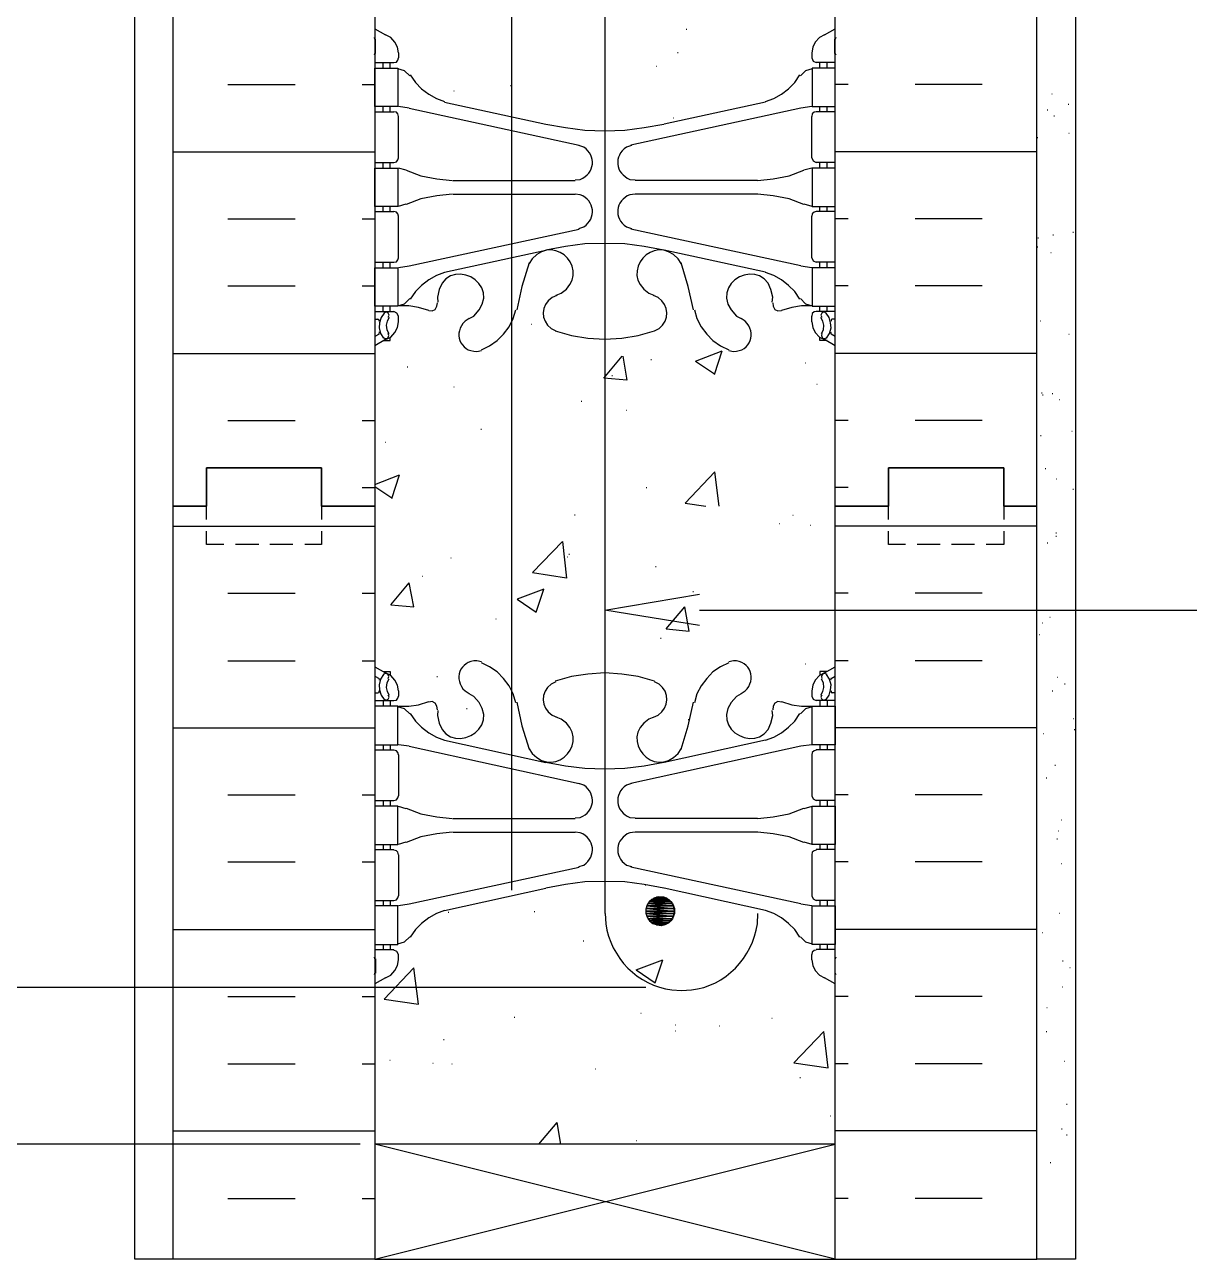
# Model space of a CAD drawing. Header units: millimetres. Extents: x 14 to 201, y 16 to 268.
# Drawn here: x 79 to 127.1, y 99.8 to 150.9 of the extents above; entities that cross this region are included whole.
import ezdxf

# ---------------------------------------------------------------- set-up
doc = ezdxf.new("R2010")
doc.units = ezdxf.units.MM
doc.layers.get('0').update_dxf_attribs({"linetype": 'CONTINUOUS'})

msp = doc.modelspace()

# ---------------------------------------------------------------- linework, layer by layer
at = {"color": 0}
for p, q in [((83.5448, 99.8224), (83.5448, 241.151)), ((99.1235, 240.602), (99.1235, 115.083)), ((85.1323, 130.958), (85.1323, 188.108)), ((93.4724, 188.108), (93.4724, 130.958)), ((112.5, 130.958), (112.5, 186.627)), ((120.84, 130.958), (120.84, 186.627)), ((122.428, 181.758), (122.428, 99.8224)), ((102.975, 177.906), (102.975, 114.11)), ((93.4724, 150.686), (93.9161, 150.432)), ((112.057, 150.432), (112.5, 150.686)), ((93.4724, 150.263), (93.4501, 150.326)), ((93.4724, 150.304), (93.4724, 150.304)), ((93.4932, 149.67), (93.4932, 150.263)), ((94.1282, 150.326), (93.9161, 150.432)), ((94.2979, 150.134), (94.1282, 150.326)), ((94.404, 149.924), (94.2979, 150.134)), ((111.675, 150.134), (111.57, 149.924)), ((111.844, 150.326), (111.675, 150.134)), ((112.057, 150.432), (111.844, 150.326)), ((112.48, 149.67), (112.48, 150.263)), ((112.522, 150.326), (112.5, 150.263)), ((112.5, 150.304), (112.5, 150.304)), ((93.4501, 149.605), (93.4724, 149.67)), ((94.4453, 149.691), (94.404, 149.924)), ((94.4453, 149.691), (94.4453, 149.479)), ((111.57, 149.924), (111.528, 149.691)), ((111.528, 149.691), (111.528, 149.479)), ((112.5, 149.67), (112.522, 149.605)), ((93.4724, 149.288), (94.2552, 149.288)), ((93.4724, 149.056), (94.4245, 149.056)), ((93.4724, 147.468), (93.4724, 149.056)), ((93.8114, 149.056), (93.8114, 149.288)), ((94.1077, 149.056), (94.1077, 149.288)), ((94.2552, 149.288), (94.361, 149.309)), ((94.361, 149.309), (94.4245, 149.394)), ((94.4245, 149.394), (94.4453, 149.479)), ((94.4245, 149.056), (94.4245, 147.468)), ((94.7, 148.949), (94.4245, 149.035)), ((111.548, 149.035), (111.274, 148.949)), ((111.528, 149.479), (111.591, 149.352)), ((112.5, 149.056), (111.548, 149.056)), ((111.548, 149.056), (111.548, 147.468)), ((111.591, 149.352), (111.718, 149.288)), ((112.5, 149.288), (111.718, 149.288)), ((111.867, 149.056), (111.867, 149.288)), ((112.163, 149.056), (112.163, 149.288)), ((112.5, 147.468), (112.5, 149.056)), ((94.911, 148.739), (94.7, 148.949)), ((94.9332, 148.78), (95.1438, 148.463)), ((110.829, 148.463), (111.041, 148.78)), ((111.274, 148.949), (111.062, 148.739)), ((95.1438, 148.463), (95.3989, 148.209)), ((95.3989, 148.209), (95.6952, 147.977)), ((110.279, 147.977), (110.575, 148.209)), ((110.575, 148.209), (110.829, 148.463)), ((95.6952, 147.977), (96.012, 147.807)), ((96.012, 147.807), (96.351, 147.68)), ((96.351, 147.658), (100.542, 146.749)), ((109.621, 147.658), (105.431, 146.749)), ((109.621, 147.68), (109.96, 147.807)), ((109.96, 147.807), (110.279, 147.977)), ((94.4245, 147.468), (93.4724, 147.468)), ((93.4724, 147.257), (94.2552, 147.257)), ((93.8114, 147.257), (93.8114, 147.468)), ((94.1077, 147.257), (94.1077, 147.468)), ((94.361, 147.235), (94.2552, 147.257)), ((94.4245, 147.172), (94.361, 147.235)), ((94.4453, 147.066), (94.4245, 147.172)), ((94.8902, 147.405), (94.4453, 147.468)), ((94.4453, 145.351), (94.4453, 147.066)), ((94.8902, 147.405), (101.917, 145.881)), ((111.082, 147.405), (104.056, 145.881)), ((111.528, 147.468), (111.082, 147.405)), ((111.548, 147.172), (111.528, 147.066)), ((111.528, 145.351), (111.528, 147.066)), ((111.548, 147.468), (112.5, 147.468)), ((111.633, 147.235), (111.548, 147.172)), ((111.718, 147.257), (111.633, 147.235)), ((112.5, 147.257), (111.718, 147.257)), ((111.867, 147.257), (111.867, 147.468)), ((112.163, 147.257), (112.163, 147.468)), ((100.542, 146.749), (101.346, 146.6)), ((101.346, 146.6), (102.15, 146.495)), ((102.15, 146.495), (102.975, 146.473)), ((102.975, 146.473), (103.801, 146.495)), ((103.801, 146.495), (104.606, 146.6)), ((104.606, 146.6), (105.41, 146.749)), ((102.108, 145.796), (101.896, 145.86)), ((104.076, 145.86), (103.866, 145.796)), ((93.4724, 145.161), (94.2552, 145.161)), ((93.8114, 144.928), (93.8114, 145.161)), ((94.1077, 144.928), (94.1077, 145.161)), ((94.2552, 145.161), (94.361, 145.182)), ((94.361, 145.182), (94.4245, 145.267)), ((94.4245, 145.267), (94.4453, 145.351)), ((111.528, 145.351), (111.591, 145.225)), ((111.591, 145.225), (111.718, 145.161)), ((112.5, 145.161), (111.718, 145.161)), ((111.867, 144.928), (111.867, 145.161)), ((112.163, 144.928), (112.163, 145.161)), ((93.4724, 144.928), (94.4245, 144.928)), ((93.4724, 143.341), (93.4724, 144.928)), ((94.4245, 144.928), (94.4245, 143.341)), ((94.7635, 144.843), (94.4453, 144.928)), ((94.7635, 144.843), (94.4453, 144.928)), ((94.7635, 144.843), (95.3767, 144.611)), ((94.7635, 144.843), (95.3767, 144.611)), ((95.3767, 144.611), (96.0328, 144.483)), ((95.3767, 144.611), (96.0328, 144.483)), ((96.0328, 144.483), (96.6682, 144.42)), ((96.0328, 144.483), (96.6682, 144.42)), ((101.749, 144.442), (101.96, 144.463)), ((104.013, 144.463), (104.225, 144.442)), ((109.305, 144.42), (109.94, 144.483)), ((109.305, 144.42), (109.94, 144.483)), ((109.94, 144.483), (110.596, 144.611)), ((109.94, 144.483), (110.596, 144.611)), ((110.596, 144.611), (111.209, 144.843)), ((110.596, 144.611), (111.209, 144.843)), ((111.528, 144.928), (111.209, 144.843)), ((111.528, 144.928), (111.209, 144.843)), ((112.5, 144.928), (111.548, 144.928)), ((111.548, 144.928), (111.548, 143.341)), ((112.5, 143.341), (112.5, 144.928)), ((96.6886, 144.42), (101.749, 144.42)), ((109.284, 144.42), (104.225, 144.42)), ((94.4453, 143.361), (94.7635, 143.447)), ((95.3767, 143.658), (94.7635, 143.425)), ((96.0328, 143.784), (95.3767, 143.658)), ((96.6682, 143.849), (96.0328, 143.784)), ((96.6886, 143.849), (101.749, 143.849)), ((101.96, 143.827), (101.749, 143.849)), ((104.225, 143.849), (104.013, 143.827)), ((109.284, 143.849), (104.225, 143.849)), ((109.94, 143.784), (109.305, 143.849)), ((110.596, 143.658), (109.94, 143.784)), ((111.209, 143.425), (110.596, 143.658)), ((111.209, 143.447), (111.528, 143.361)), ((94.4245, 143.341), (93.4724, 143.341)), ((93.4724, 143.129), (94.2552, 143.129)), ((93.8114, 143.129), (93.8114, 143.341)), ((94.1077, 143.129), (94.1077, 143.341)), ((94.361, 143.108), (94.2552, 143.129)), ((94.4245, 143.044), (94.361, 143.108)), ((94.4453, 142.938), (94.4245, 143.044)), ((94.4453, 141.224), (94.4453, 142.938)), ((111.548, 143.044), (111.528, 142.938)), ((111.528, 141.224), (111.528, 142.938)), ((111.548, 143.341), (112.5, 143.341)), ((111.633, 143.108), (111.548, 143.044)), ((111.718, 143.129), (111.633, 143.108)), ((112.5, 143.129), (111.718, 143.129)), ((111.867, 143.129), (111.867, 143.341)), ((112.163, 143.129), (112.163, 143.341)), ((94.8902, 140.885), (101.917, 142.409)), ((101.896, 142.43), (102.108, 142.495)), ((103.866, 142.495), (104.076, 142.43)), ((111.082, 140.885), (104.056, 142.409)), ((96.351, 140.632), (100.542, 141.541)), ((101.346, 141.69), (100.542, 141.541)), ((102.15, 141.796), (101.346, 141.69)), ((102.975, 141.817), (102.15, 141.796)), ((103.801, 141.796), (102.975, 141.817)), ((104.606, 141.69), (103.801, 141.796)), ((105.41, 141.541), (104.606, 141.69)), ((109.621, 140.632), (105.431, 141.541)), ((93.4724, 141.034), (94.2552, 141.034)), ((93.8114, 140.801), (93.8114, 141.034)), ((94.1077, 140.801), (94.1077, 141.034)), ((94.2552, 141.034), (94.361, 141.055)), ((94.361, 141.055), (94.4245, 141.139)), ((94.4245, 141.139), (94.4453, 141.224)), ((94.4453, 140.822), (94.8902, 140.885)), ((99.8432, 141.012), (99.5468, 140.039)), ((99.9698, 141.181), (99.8432, 140.991)), ((106.13, 140.991), (106.003, 141.181)), ((106.426, 140.039), (106.13, 141.012)), ((111.082, 140.885), (111.528, 140.822)), ((111.528, 141.224), (111.591, 141.097)), ((111.591, 141.097), (111.718, 141.034)), ((112.5, 141.034), (111.718, 141.034)), ((111.867, 140.801), (111.867, 141.034)), ((112.163, 140.801), (112.163, 141.034)), ((93.4724, 140.801), (94.4245, 140.801)), ((93.4724, 139.214), (93.4724, 140.801)), ((94.4245, 140.801), (94.4245, 139.214)), ((96.012, 140.483), (95.6952, 140.313)), ((96.351, 140.609), (96.012, 140.483)), ((109.96, 140.483), (109.621, 140.609)), ((110.279, 140.313), (109.96, 140.483)), ((112.5, 140.801), (111.548, 140.801)), ((111.548, 140.801), (111.548, 139.214)), ((112.5, 139.214), (112.5, 140.801)), ((95.3989, 140.08), (95.1438, 139.827)), ((95.6952, 140.313), (95.3989, 140.08)), ((99.5468, 140.039), (99.3345, 139.065)), ((106.638, 139.065), (106.426, 140.039)), ((110.575, 140.08), (110.279, 140.313)), ((110.829, 139.827), (110.575, 140.08)), ((94.7, 139.32), (94.911, 139.531)), ((95.1438, 139.827), (94.9332, 139.51)), ((96.0328, 139.214), (96.0547, 139.361)), ((96.0547, 139.594), (96.0755, 139.383)), ((100.987, 139.657), (100.795, 139.573)), ((100.965, 139.679), (101.177, 139.763)), ((104.796, 139.763), (105.008, 139.679)), ((105.178, 139.573), (104.987, 139.657)), ((109.897, 139.383), (109.918, 139.594)), ((109.918, 139.361), (109.94, 139.214)), ((111.041, 139.51), (110.829, 139.827)), ((111.062, 139.531), (111.274, 139.32)), ((94.4245, 139.214), (93.4724, 139.214)), ((93.4724, 139.001), (94.2552, 139.001)), ((93.8526, 138.938), (93.726, 138.748)), ((93.8114, 139.001), (93.8114, 139.214)), ((93.938, 138.981), (93.8526, 138.938)), ((94.0223, 138.938), (93.938, 138.981)), ((94.065, 138.854), (94.0223, 138.938)), ((94.0223, 138.768), (94.065, 138.854)), ((94.1077, 139.001), (94.1077, 139.214)), ((94.3818, 138.938), (94.2552, 139.001)), ((94.4453, 138.811), (94.3818, 138.938)), ((94.4245, 139.234), (94.7, 139.32)), ((94.8697, 139.234), (94.4453, 139.234)), ((94.4453, 138.578), (94.4453, 138.811)), ((95.2708, 139.171), (94.8697, 139.234)), ((95.6952, 139.044), (95.2708, 139.171)), ((95.6952, 139.044), (95.8427, 139.022)), ((95.8427, 139.022), (95.9693, 139.087)), ((95.9693, 139.087), (96.0328, 139.214)), ((97.3667, 138.705), (97.5568, 138.811)), ((99.187, 138.705), (99.2932, 139.065)), ((106.679, 139.065), (106.785, 138.705)), ((108.416, 138.811), (108.606, 138.705)), ((109.94, 139.214), (110.003, 139.087)), ((110.003, 139.087), (110.13, 139.022)), ((110.13, 139.022), (110.279, 139.044)), ((110.702, 139.171), (110.279, 139.044)), ((111.104, 139.234), (110.702, 139.171)), ((111.528, 139.234), (111.104, 139.234)), ((111.274, 139.32), (111.548, 139.234)), ((111.548, 138.917), (111.528, 138.811)), ((111.528, 138.578), (111.528, 138.811)), ((111.548, 139.214), (112.5, 139.214)), ((111.633, 138.981), (111.548, 138.917)), ((111.718, 139.001), (111.633, 138.981)), ((112.5, 139.001), (111.718, 139.001)), ((111.867, 139.001), (111.867, 139.214)), ((111.95, 138.938), (111.908, 138.854)), ((111.908, 138.854), (111.95, 138.768)), ((112.034, 138.981), (111.95, 138.938)), ((112.12, 138.938), (112.034, 138.981)), ((112.247, 138.748), (112.12, 138.938)), ((112.163, 139.001), (112.163, 139.214)), ((93.4724, 138.684), (93.599, 138.684)), ((93.6417, 138.662), (93.599, 138.684)), ((93.6417, 138.599), (93.6417, 138.662)), ((93.6625, 138.535), (93.6417, 138.325)), ((93.6417, 138.325), (93.7052, 138.092)), ((93.726, 138.748), (93.6625, 138.535)), ((93.9793, 138.599), (93.938, 138.429)), ((93.938, 138.429), (93.9588, 138.239)), ((94.065, 138.748), (93.9793, 138.599)), ((94.2979, 138.133), (94.404, 138.345)), ((94.404, 138.345), (94.4453, 138.578)), ((97.3667, 138.705), (97.1973, 138.599)), ((98.7848, 138.07), (99.0177, 138.366)), ((99.0177, 138.366), (99.187, 138.705)), ((100.754, 138.303), (100.944, 138.196)), ((105.029, 138.196), (105.22, 138.303)), ((106.785, 138.705), (106.955, 138.366)), ((106.955, 138.366), (107.188, 138.07)), ((108.775, 138.599), (108.606, 138.705)), ((111.528, 138.578), (111.57, 138.345)), ((111.57, 138.345), (111.675, 138.133)), ((111.993, 138.599), (111.908, 138.748)), ((112.034, 138.429), (111.993, 138.599)), ((112.014, 138.239), (112.034, 138.429)), ((112.31, 138.535), (112.247, 138.748)), ((112.267, 138.092), (112.332, 138.325)), ((112.332, 138.325), (112.31, 138.535)), ((112.373, 138.684), (112.332, 138.662)), ((112.332, 138.662), (112.332, 138.599)), ((112.5, 138.684), (112.373, 138.684)), ((93.6417, 138.07), (93.4724, 137.964)), ((93.9161, 137.837), (93.4724, 137.583)), ((93.6417, 138.07), (93.6625, 138.155)), ((93.7052, 138.092), (93.8318, 137.9)), ((93.8114, 137.922), (93.8953, 137.88)), ((93.8114, 137.796), (94.1077, 137.796)), ((93.8953, 137.88), (94.0015, 137.9)), ((93.9161, 137.837), (94.1282, 137.943)), ((93.9588, 138.239), (94.0428, 138.092)), ((94.0015, 137.9), (94.0428, 138.006)), ((94.0428, 138.006), (94.0223, 138.092)), ((94.1077, 137.796), (94.1077, 137.922)), ((94.1282, 137.943), (94.2979, 138.133)), ((98.2126, 137.583), (98.5312, 137.796)), ((98.5312, 137.796), (98.7848, 138.07)), ((100.922, 138.196), (101.6, 138.006)), ((101.6, 138.006), (102.278, 137.9)), ((102.278, 137.9), (102.975, 137.859)), ((102.975, 137.859), (103.674, 137.9)), ((103.674, 137.9), (104.352, 138.006)), ((104.352, 138.006), (105.029, 138.196)), ((107.188, 138.07), (107.442, 137.796)), ((107.442, 137.796), (107.76, 137.583)), ((111.675, 138.133), (111.844, 137.943)), ((111.844, 137.943), (112.057, 137.837)), ((111.867, 137.796), (111.867, 137.922)), ((112.163, 137.796), (111.867, 137.796)), ((111.93, 138.092), (112.014, 138.239)), ((111.95, 138.092), (111.93, 138.006)), ((111.93, 138.006), (111.971, 137.9)), ((111.971, 137.9), (112.077, 137.88)), ((112.5, 137.583), (112.057, 137.837)), ((112.077, 137.88), (112.163, 137.922)), ((112.141, 137.9), (112.267, 138.092)), ((112.31, 138.155), (112.332, 138.07)), ((112.5, 137.964), (112.332, 138.07)), ((97.6835, 137.35), (97.875, 137.393)), ((97.875, 137.414), (98.2126, 137.583)), ((107.76, 137.583), (108.099, 137.414)), ((108.099, 137.393), (108.289, 137.35)), ((91.2703, 132.545), (86.5078, 132.545)), ((86.5078, 132.545), (86.5078, 130.958)), ((86.5078, 130.958), (86.5078, 132.545)), ((86.5078, 132.545), (91.2703, 132.545)), ((91.2703, 130.958), (91.2703, 132.545)), ((91.2703, 132.545), (91.2703, 130.958)), ((114.703, 130.958), (114.703, 132.545)), ((114.703, 132.545), (119.465, 132.545)), ((119.465, 132.545), (114.703, 132.545)), ((114.703, 132.545), (114.703, 130.958)), ((119.465, 132.545), (119.465, 130.958)), ((119.465, 130.958), (119.465, 132.545)), ((86.5078, 130.958), (85.1323, 130.958)), ((85.1323, 130.958), (86.5078, 130.958)), ((85.1323, 99.8224), (85.1323, 130.958)), ((86.5078, 130.408), (86.5078, 130.958)), ((91.2703, 130.958), (91.2703, 130.408)), ((93.4724, 130.958), (91.2703, 130.958)), ((91.2703, 130.958), (93.4724, 130.958)), ((93.4724, 130.958), (93.4724, 104.585)), ((112.5, 130.958), (114.703, 130.958)), ((114.703, 130.958), (112.5, 130.958)), ((112.5, 104.585), (112.5, 130.958)), ((114.703, 130.408), (114.703, 130.958)), ((119.465, 130.958), (119.465, 130.408)), ((119.465, 130.958), (120.84, 130.958)), ((120.84, 130.958), (119.465, 130.958)), ((120.84, 99.8224), (120.84, 130.958)), ((86.5078, 129.37), (86.5078, 129.921)), ((91.2703, 129.921), (91.2703, 129.37)), ((114.703, 129.37), (114.703, 129.921)), ((119.465, 129.921), (119.465, 129.37)), ((87.2285, 129.37), (86.5078, 129.37)), ((88.6672, 129.37), (87.715, 129.37)), ((90.085, 129.37), (89.1328, 129.37)), ((91.2703, 129.37), (90.5715, 129.37)), ((115.401, 129.37), (114.703, 129.37)), ((116.84, 129.37), (115.888, 129.37)), ((118.258, 129.37), (117.306, 129.37)), ((119.465, 129.37), (118.746, 129.37)), ((102.975, 126.661), (106.892, 127.317)), ((106.892, 126.026), (102.975, 126.661)), ((106.892, 126.661), (155.955, 126.661)), ((97.875, 124.524), (97.6835, 124.567)), ((108.289, 124.567), (108.099, 124.524)), ((93.4724, 124.311), (93.9161, 124.058)), ((93.8114, 124.121), (94.1077, 124.121)), ((93.8953, 124.037), (93.8114, 123.994)), ((94.0015, 124.015), (93.8953, 124.037)), ((94.1282, 123.952), (93.9161, 124.058)), ((94.0428, 123.909), (94.0015, 124.015)), ((94.1077, 124.121), (94.1077, 123.974)), ((98.2126, 124.311), (97.875, 124.481)), ((98.5312, 124.101), (98.2126, 124.311)), ((98.7848, 123.825), (98.5312, 124.101)), ((102.278, 124.015), (101.6, 123.909)), ((102.975, 124.058), (102.278, 124.015)), ((103.674, 124.015), (102.975, 124.058)), ((104.352, 123.909), (103.674, 124.015)), ((107.442, 124.101), (107.188, 123.825)), ((107.76, 124.311), (107.442, 124.101)), ((108.099, 124.481), (107.76, 124.311)), ((112.057, 124.058), (111.844, 123.952)), ((112.163, 124.121), (111.867, 124.121)), ((111.867, 124.121), (111.867, 123.974)), ((111.971, 124.015), (111.93, 123.909)), ((112.077, 124.037), (111.971, 124.015)), ((112.057, 124.058), (112.5, 124.311)), ((112.163, 123.994), (112.077, 124.037)), ((93.4724, 123.931), (93.6417, 123.825)), ((93.6625, 123.762), (93.6417, 123.846)), ((93.7052, 123.804), (93.6417, 123.571)), ((93.6417, 123.571), (93.6625, 123.359)), ((93.8318, 123.994), (93.7052, 123.804)), ((93.9588, 123.656), (93.938, 123.465)), ((94.0428, 123.804), (93.9588, 123.656)), ((94.0223, 123.825), (94.0428, 123.909)), ((94.2979, 123.762), (94.1282, 123.952)), ((94.404, 123.549), (94.2979, 123.762)), ((94.4453, 123.317), (94.404, 123.549)), ((99.0177, 123.529), (98.7848, 123.825)), ((99.187, 123.19), (99.0177, 123.529)), ((100.944, 123.698), (100.754, 123.592)), ((101.6, 123.909), (100.922, 123.719)), ((105.029, 123.719), (104.352, 123.909)), ((105.22, 123.592), (105.029, 123.698)), ((106.955, 123.529), (106.785, 123.19)), ((107.188, 123.825), (106.955, 123.529)), ((111.57, 123.549), (111.528, 123.317)), ((111.675, 123.762), (111.57, 123.549)), ((111.844, 123.952), (111.675, 123.762)), ((111.93, 123.909), (111.95, 123.825)), ((112.014, 123.656), (111.93, 123.804)), ((112.034, 123.465), (112.014, 123.656)), ((112.267, 123.804), (112.141, 123.994)), ((112.332, 123.571), (112.267, 123.804)), ((112.332, 123.846), (112.31, 123.762)), ((112.31, 123.359), (112.332, 123.571)), ((112.332, 123.825), (112.5, 123.931)), ((93.4724, 123.232), (93.599, 123.232)), ((93.599, 123.232), (93.6417, 123.253)), ((93.6417, 123.253), (93.6417, 123.317)), ((93.6625, 123.359), (93.726, 123.147)), ((93.726, 123.147), (93.8526, 122.957)), ((93.938, 123.465), (93.9793, 123.296)), ((93.9793, 123.296), (94.065, 123.147)), ((94.065, 123.063), (94.0223, 123.147)), ((94.0223, 122.979), (94.065, 123.063)), ((94.361, 122.936), (94.4245, 123.02)), ((94.4245, 123.02), (94.4453, 123.106)), ((94.4453, 123.317), (94.4453, 123.106)), ((97.1973, 123.317), (97.3667, 123.212)), ((97.5568, 123.083), (97.3667, 123.19)), ((99.2932, 122.83), (99.187, 123.19)), ((106.785, 123.19), (106.679, 122.83)), ((108.606, 123.19), (108.416, 123.083)), ((108.606, 123.212), (108.775, 123.317)), ((111.528, 123.317), (111.528, 123.106)), ((111.528, 123.106), (111.591, 122.979)), ((111.908, 123.147), (111.993, 123.296)), ((111.95, 123.147), (111.908, 123.063)), ((111.908, 123.063), (111.95, 122.979)), ((111.993, 123.296), (112.034, 123.465)), ((112.12, 122.957), (112.247, 123.147)), ((112.247, 123.147), (112.31, 123.359)), ((112.332, 123.317), (112.332, 123.253)), ((112.332, 123.253), (112.373, 123.232)), ((112.5, 123.232), (112.373, 123.232)), ((93.4724, 122.916), (94.2552, 122.916)), ((94.4245, 122.683), (93.4724, 122.683)), ((93.4724, 122.683), (93.4724, 121.095)), ((93.8114, 122.916), (93.8114, 122.683)), ((93.8526, 122.979), (93.938, 122.936)), ((93.938, 122.936), (94.0223, 122.979)), ((94.1077, 122.916), (94.1077, 122.683)), ((94.2552, 122.916), (94.361, 122.936)), ((94.4245, 121.095), (94.4245, 122.683)), ((94.7, 122.577), (94.4245, 122.66)), ((94.4453, 122.683), (94.8697, 122.683)), ((94.911, 122.364), (94.7, 122.577)), ((94.8697, 122.683), (95.2708, 122.746)), ((95.2708, 122.746), (95.6952, 122.873)), ((95.8427, 122.873), (95.6952, 122.851)), ((95.9693, 122.809), (95.8427, 122.873)), ((96.0328, 122.683), (95.9693, 122.809)), ((96.0547, 122.534), (96.0328, 122.683)), ((96.0755, 122.513), (96.0547, 122.301)), ((99.3345, 122.851), (99.5468, 121.878)), ((106.426, 121.878), (106.638, 122.851)), ((109.918, 122.301), (109.897, 122.513)), ((109.94, 122.683), (109.918, 122.534)), ((110.003, 122.809), (109.94, 122.683)), ((110.13, 122.873), (110.003, 122.809)), ((110.279, 122.851), (110.13, 122.873)), ((110.279, 122.873), (110.702, 122.746)), ((110.702, 122.746), (111.104, 122.683)), ((111.274, 122.577), (111.062, 122.364)), ((111.104, 122.683), (111.528, 122.683)), ((111.548, 122.66), (111.274, 122.577)), ((111.548, 121.095), (111.548, 122.683)), ((111.548, 122.683), (112.5, 122.683)), ((111.591, 122.979), (111.718, 122.916)), ((112.5, 122.916), (111.718, 122.916)), ((111.867, 122.916), (111.867, 122.683)), ((111.95, 122.979), (112.034, 122.936)), ((112.034, 122.936), (112.12, 122.979)), ((112.163, 122.916), (112.163, 122.683)), ((112.5, 122.683), (112.5, 121.095)), ((94.9332, 122.386), (95.1438, 122.068)), ((95.1438, 122.068), (95.3989, 121.815)), ((100.795, 122.321), (100.987, 122.238)), ((101.177, 122.154), (100.965, 122.238)), ((105.008, 122.238), (104.796, 122.154)), ((104.987, 122.238), (105.178, 122.321)), ((110.575, 121.815), (110.829, 122.068)), ((110.829, 122.068), (111.041, 122.386)), ((95.3989, 121.815), (95.6952, 121.582)), ((95.6952, 121.582), (96.012, 121.412)), ((99.5468, 121.878), (99.8432, 120.904)), ((106.13, 120.904), (106.426, 121.878)), ((109.96, 121.412), (110.279, 121.582)), ((110.279, 121.582), (110.575, 121.815)), ((93.4724, 121.095), (94.4245, 121.095)), ((93.8114, 121.095), (93.8114, 120.883)), ((94.1077, 121.095), (94.1077, 120.883)), ((94.8902, 121.03), (94.4453, 121.095)), ((94.8902, 121.03), (101.917, 119.485)), ((96.012, 121.412), (96.351, 121.285)), ((96.351, 121.285), (100.542, 120.354)), ((111.082, 121.03), (104.056, 119.485)), ((109.621, 121.285), (105.431, 120.354)), ((109.621, 121.285), (109.96, 121.412)), ((111.528, 121.095), (111.082, 121.03)), ((112.5, 121.095), (111.548, 121.095)), ((111.867, 121.095), (111.867, 120.883)), ((112.163, 121.095), (112.163, 120.883)), ((93.4724, 120.883), (94.2552, 120.883)), ((94.361, 120.84), (94.2552, 120.862)), ((94.4245, 120.777), (94.361, 120.84)), ((94.4453, 120.671), (94.4245, 120.777)), ((94.4453, 120.671), (94.4453, 118.979)), ((99.8432, 120.926), (99.9698, 120.734)), ((106.003, 120.734), (106.13, 120.926)), ((111.548, 120.777), (111.528, 120.671)), ((111.528, 120.671), (111.528, 118.979)), ((111.633, 120.84), (111.548, 120.777)), ((111.718, 120.862), (111.633, 120.84)), ((112.5, 120.883), (111.718, 120.883)), ((100.542, 120.374), (101.346, 120.227)), ((101.346, 120.227), (102.15, 120.121)), ((102.15, 120.121), (102.975, 120.1)), ((102.975, 120.1), (103.801, 120.121)), ((103.801, 120.121), (104.606, 120.227)), ((104.606, 120.227), (105.41, 120.374)), ((102.108, 119.422), (101.896, 119.485)), ((104.076, 119.485), (103.866, 119.422)), ((94.4245, 118.893), (94.4453, 118.979)), ((111.528, 118.979), (111.591, 118.85)), ((93.4724, 118.787), (94.2552, 118.787)), ((94.4245, 118.554), (93.4724, 118.554)), ((93.4724, 118.554), (93.4724, 116.967)), ((93.8114, 118.787), (93.8114, 118.554)), ((94.1077, 118.787), (94.1077, 118.554)), ((94.2552, 118.787), (94.361, 118.809)), ((94.361, 118.809), (94.4245, 118.893)), ((94.4245, 116.967), (94.4245, 118.554)), ((94.7635, 118.449), (94.4453, 118.533)), ((94.7635, 118.47), (95.3767, 118.237)), ((110.596, 118.237), (111.209, 118.47)), ((111.528, 118.533), (111.209, 118.449)), ((111.548, 116.967), (111.548, 118.554)), ((111.548, 118.554), (112.5, 118.554)), ((111.591, 118.85), (111.718, 118.787)), ((112.5, 118.787), (111.718, 118.787)), ((111.867, 118.787), (111.867, 118.554)), ((112.163, 118.787), (112.163, 118.554)), ((112.5, 118.554), (112.5, 116.967)), ((95.3767, 118.237), (96.0328, 118.11)), ((96.0328, 118.11), (96.6682, 118.047)), ((96.6886, 118.047), (101.749, 118.047)), ((101.749, 118.068), (101.96, 118.088)), ((104.013, 118.088), (104.225, 118.068)), ((109.284, 118.047), (104.225, 118.047)), ((109.305, 118.047), (109.94, 118.11)), ((109.94, 118.11), (110.596, 118.237)), ((96.0328, 117.412), (95.3767, 117.285)), ((96.0328, 117.412), (95.3767, 117.285)), ((96.6682, 117.475), (96.0328, 117.412)), ((96.6682, 117.475), (96.0328, 117.412)), ((96.6886, 117.475), (101.749, 117.475)), ((101.96, 117.454), (101.749, 117.475)), ((104.225, 117.475), (104.013, 117.454)), ((109.284, 117.475), (104.225, 117.475)), ((109.94, 117.412), (109.305, 117.475)), ((109.94, 117.412), (109.305, 117.475)), ((110.596, 117.285), (109.94, 117.412)), ((110.596, 117.285), (109.94, 117.412)), ((93.4724, 116.967), (94.4245, 116.967)), ((93.8114, 116.967), (93.8114, 116.756)), ((94.1077, 116.967), (94.1077, 116.756)), ((94.4453, 116.989), (94.7635, 117.072)), ((94.4453, 116.989), (94.7635, 117.072)), ((95.3767, 117.285), (94.7635, 117.052)), ((95.3767, 117.285), (94.7635, 117.052)), ((111.209, 117.052), (110.596, 117.285)), ((111.209, 117.052), (110.596, 117.285)), ((111.209, 117.072), (111.528, 116.989)), ((111.209, 117.072), (111.528, 116.989)), ((112.5, 116.967), (111.548, 116.967)), ((111.867, 116.967), (111.867, 116.756)), ((112.163, 116.967), (112.163, 116.756)), ((93.4724, 116.756), (94.2552, 116.756)), ((94.361, 116.713), (94.2552, 116.733)), ((94.4245, 116.65), (94.361, 116.713)), ((94.4453, 116.543), (94.4245, 116.65)), ((94.4453, 116.543), (94.4453, 114.85)), ((111.548, 116.65), (111.528, 116.543)), ((111.528, 116.543), (111.528, 114.85)), ((111.633, 116.713), (111.548, 116.65)), ((111.718, 116.733), (111.633, 116.713)), ((112.5, 116.756), (111.718, 116.756)), ((94.8902, 114.512), (101.917, 116.036)), ((101.896, 116.057), (102.108, 116.12)), ((103.866, 116.12), (104.076, 116.057)), ((111.082, 114.512), (104.056, 116.036)), ((102.15, 115.422), (101.346, 115.316)), ((102.975, 115.442), (102.15, 115.422)), ((103.801, 115.422), (102.975, 115.442)), ((104.606, 115.316), (103.801, 115.422)), ((94.4245, 114.766), (94.4453, 114.85)), ((96.351, 114.237), (100.542, 115.168)), ((101.346, 115.316), (100.542, 115.168)), ((105.41, 115.168), (104.606, 115.316)), ((109.621, 114.237), (105.431, 115.168)), ((111.528, 114.85), (111.591, 114.723)), ((93.4724, 114.66), (94.2552, 114.66)), ((94.4245, 114.427), (93.4724, 114.427)), ((93.4724, 114.427), (93.4724, 112.839)), ((93.8114, 114.66), (93.8114, 114.427)), ((94.1077, 114.66), (94.1077, 114.427)), ((94.2552, 114.66), (94.361, 114.68)), ((94.361, 114.68), (94.4245, 114.766)), ((94.4245, 112.839), (94.4245, 114.427)), ((94.4453, 114.449), (94.8902, 114.512)), ((104.732, 114.469), (104.669, 114.3)), ((105.854, 114.321), (104.691, 114.321)), ((104.691, 114.321), (105.854, 114.216)), ((104.691, 114.321), (105.854, 114.321)), ((105.813, 114.427), (104.712, 114.427)), ((104.712, 114.427), (105.854, 114.321)), ((104.712, 114.427), (105.813, 114.427)), ((105.77, 114.533), (104.754, 114.533)), ((104.754, 114.533), (105.813, 114.427)), ((104.754, 114.533), (105.77, 114.533)), ((105.707, 114.617), (104.818, 114.617)), ((104.818, 114.617), (105.77, 114.533)), ((104.818, 114.617), (105.707, 114.617)), ((105.621, 114.68), (104.902, 114.68)), ((104.902, 114.68), (105.707, 114.617)), ((104.902, 114.68), (105.621, 114.68)), ((105.537, 114.745), (105.008, 114.745)), ((105.008, 114.745), (105.621, 114.68)), ((105.008, 114.745), (105.537, 114.745)), ((105.431, 114.786), (105.114, 114.786)), ((105.114, 114.786), (105.537, 114.745)), ((105.114, 114.786), (105.431, 114.786)), ((105.22, 114.808), (105.431, 114.786)), ((105.22, 114.808), (105.325, 114.808)), ((105.325, 114.808), (105.431, 114.786)), ((105.431, 114.786), (105.537, 114.745)), ((105.537, 114.745), (105.621, 114.68)), ((105.621, 114.68), (105.707, 114.617)), ((105.707, 114.617), (105.77, 114.533)), ((105.833, 114.384), (105.749, 114.554)), ((105.77, 114.533), (105.813, 114.427)), ((105.813, 114.427), (105.854, 114.321)), ((105.854, 114.216), (105.833, 114.384)), ((105.854, 114.321), (105.854, 114.216)), ((111.082, 114.512), (111.528, 114.449)), ((111.548, 112.839), (111.548, 114.427)), ((111.548, 114.427), (112.5, 114.427)), ((111.591, 114.723), (111.718, 114.66)), ((112.5, 114.66), (111.718, 114.66)), ((111.867, 114.66), (111.867, 114.427)), ((112.163, 114.66), (112.163, 114.427)), ((112.5, 114.427), (112.5, 112.839)), ((95.6952, 113.94), (95.3989, 113.707)), ((96.012, 114.11), (95.6952, 113.94)), ((96.351, 114.237), (96.012, 114.11)), ((102.997, 114.11), (103.018, 113.687)), ((104.669, 114.3), (104.669, 114.131)), ((105.854, 114.216), (104.669, 114.216)), ((104.669, 114.216), (105.854, 114.11)), ((104.669, 114.216), (105.854, 114.216)), ((104.669, 114.131), (104.732, 113.961)), ((105.854, 114.11), (104.691, 114.11)), ((104.691, 114.11), (105.813, 114.004)), ((104.691, 114.11), (105.854, 114.11)), ((105.813, 114.004), (104.712, 114.004)), ((104.712, 114.004), (105.77, 113.897)), ((104.712, 114.004), (105.813, 114.004)), ((104.732, 113.961), (104.818, 113.814)), ((105.77, 113.897), (104.754, 113.897)), ((104.754, 113.897), (105.707, 113.814)), ((104.754, 113.897), (105.77, 113.897)), ((105.707, 113.814), (104.818, 113.814)), ((104.818, 113.814), (105.621, 113.728)), ((104.818, 113.814), (105.707, 113.814)), ((104.818, 113.814), (104.965, 113.707)), ((105.621, 113.75), (105.749, 113.877)), ((105.707, 113.814), (105.621, 113.728)), ((105.77, 113.897), (105.707, 113.814)), ((105.749, 113.877), (105.833, 114.046)), ((105.813, 114.004), (105.77, 113.897)), ((105.854, 114.11), (105.813, 114.004)), ((105.833, 114.046), (105.854, 114.216)), ((105.854, 114.216), (105.854, 114.11)), ((109.284, 113.687), (109.305, 114.11)), ((109.96, 114.11), (109.621, 114.237)), ((110.279, 113.94), (109.96, 114.11)), ((110.575, 113.707), (110.279, 113.94)), ((95.1438, 113.454), (94.9332, 113.135)), ((95.3989, 113.707), (95.1438, 113.454)), ((105.621, 113.728), (104.902, 113.728)), ((104.902, 113.728), (105.537, 113.687)), ((104.902, 113.728), (105.621, 113.728)), ((104.965, 113.707), (105.135, 113.644)), ((105.537, 113.687), (105.008, 113.687)), ((105.008, 113.687), (105.431, 113.644)), ((105.008, 113.687), (105.537, 113.687)), ((105.431, 113.644), (105.114, 113.644)), ((105.114, 113.644), (105.325, 113.622)), ((105.114, 113.644), (105.431, 113.644)), ((105.135, 113.644), (105.304, 113.622)), ((105.325, 113.622), (105.22, 113.622)), ((105.304, 113.622), (105.474, 113.665)), ((105.431, 113.644), (105.325, 113.622)), ((105.537, 113.687), (105.431, 113.644)), ((105.474, 113.665), (105.621, 113.75)), ((105.621, 113.728), (105.537, 113.687)), ((110.829, 113.454), (110.575, 113.707)), ((111.041, 113.135), (110.829, 113.454)), ((93.4724, 112.839), (94.4245, 112.839)), ((93.8114, 112.839), (93.8114, 112.629)), ((94.1077, 112.839), (94.1077, 112.629)), ((94.4245, 112.861), (94.7, 112.945)), ((94.7, 112.945), (94.911, 113.158)), ((111.062, 113.158), (111.274, 112.945)), ((111.274, 112.945), (111.548, 112.861)), ((112.5, 112.839), (111.548, 112.839)), ((111.867, 112.839), (111.867, 112.629)), ((112.163, 112.839), (112.163, 112.629)), ((93.4724, 112.247), (93.4501, 112.31)), ((93.4724, 112.629), (94.2552, 112.629)), ((94.3818, 112.543), (94.2552, 112.606)), ((94.4453, 112.416), (94.3818, 112.543)), ((94.4453, 112.204), (94.4453, 112.416)), ((111.548, 112.522), (111.528, 112.416)), ((111.528, 112.204), (111.528, 112.416)), ((111.633, 112.586), (111.548, 112.522)), ((111.718, 112.606), (111.633, 112.586)), ((112.5, 112.629), (111.718, 112.629)), ((112.522, 112.31), (112.5, 112.247)), ((93.4932, 112.247), (93.4932, 111.654)), ((94.2979, 111.76), (94.404, 111.971)), ((94.404, 111.971), (94.4453, 112.204)), ((111.528, 112.204), (111.57, 111.971)), ((111.57, 111.971), (111.675, 111.76)), ((112.48, 112.247), (112.48, 111.654)), ((93.4501, 111.591), (93.4724, 111.654)), ((93.4724, 111.591), (93.4724, 111.591)), ((93.9161, 111.464), (93.4724, 111.209)), ((93.9161, 111.464), (94.1282, 111.57)), ((94.1282, 111.57), (94.2979, 111.76)), ((111.675, 111.76), (111.844, 111.57)), ((111.844, 111.57), (112.057, 111.464)), ((112.5, 111.209), (112.057, 111.464)), ((112.5, 111.654), (112.522, 111.591)), ((112.5, 111.591), (112.5, 111.591)), ((104.669, 111.062), (77.4277, 111.062)), ((105.749, 110.956), (106.15, 110.935)), ((106.15, 110.935), (106.553, 110.956)), ((92.8578, 104.585), (51.8156, 104.585)), ((84.54, 104.585), (77.4277, 104.585)), ((112.5, 104.585), (93.4724, 104.585)), ((93.4724, 104.585), (93.4724, 99.8224)), ((93.4724, 104.585), (93.4724, 104.585)), ((112.5, 99.8224), (112.5, 104.585)), ((85.1323, 99.8224), (83.5448, 99.8224)), ((93.4724, 99.8224), (85.1323, 99.8224)), ((93.4724, 99.8224), (112.5, 99.8224)), ((112.5, 99.8224), (120.84, 99.8224)), ((122.428, 99.8224), (120.84, 99.8224))]:
    msp.add_line(p, q, dxfattribs=at)
at = {"color": 252}
for p, q in [((106.342, 150.664), (106.363, 150.664)), ((105.982, 149.711), (106.003, 149.711)), ((105.092, 149.141), (105.114, 149.141)), ((87.3965, 148.379), (90.1707, 148.379)), ((92.9432, 148.379), (93.4724, 148.379)), ((96.7313, 148.124), (96.7535, 148.124)), ((99.0808, 148.336), (99.103, 148.336)), ((113.029, 148.379), (112.5, 148.379)), ((118.576, 148.379), (115.804, 148.379)), ((121.455, 147.997), (121.475, 147.997)), ((122.131, 147.574), (122.154, 147.574)), ((105.813, 147.002), (105.833, 147.002)), ((121.263, 147.341), (121.285, 147.341)), ((121.539, 147.088), (121.559, 147.088)), ((120.862, 146.197), (120.883, 146.197)), ((122.154, 146.367), (122.174, 146.367)), ((85.1323, 145.605), (93.4724, 145.605)), ((120.84, 145.605), (112.5, 145.605)), ((87.3965, 142.832), (90.1707, 142.832)), ((92.9432, 142.832), (93.4724, 142.832)), ((113.029, 142.832), (112.5, 142.832)), ((118.576, 142.832), (115.804, 142.832)), ((120.883, 142.05), (120.904, 142.05)), ((121.496, 142.176), (121.518, 142.176)), ((122.321, 142.282), (122.344, 142.282)), ((120.862, 141.668), (120.883, 141.668)), ((121.412, 141.435), (121.433, 141.435)), ((87.3965, 140.06), (90.1707, 140.06)), ((92.9432, 140.06), (93.4724, 140.06)), ((113.029, 140.06), (112.5, 140.06)), ((118.576, 140.06), (115.804, 140.06)), ((99.9285, 138.472), (99.949, 138.472)), ((120.967, 138.621), (120.989, 138.621)), ((122.154, 138.07), (122.174, 138.07)), ((106.722, 136.948), (107.823, 137.371)), ((107.505, 136.398), (107.823, 137.371)), ((85.1323, 137.267), (93.4724, 137.267)), ((102.934, 136.249), (103.696, 137.16)), ((103.717, 137.16), (103.886, 136.165)), ((104.881, 137.011), (104.902, 137.011)), ((106.722, 136.948), (107.505, 136.419)), ((111.252, 136.885), (111.274, 136.885)), ((120.84, 137.267), (112.5, 137.267)), ((94.8048, 136.715), (94.827, 136.715)), ((103.271, 136.356), (103.294, 136.356)), ((96.7313, 135.89), (96.7535, 135.89)), ((103.886, 136.165), (102.934, 136.249)), ((111.738, 135.996), (111.76, 135.996)), ((102.003, 135.297), (102.023, 135.297)), ((121.03, 135.636), (121.053, 135.636)), ((121.073, 135.551), (121.095, 135.551)), ((121.475, 135.614), (121.496, 135.614)), ((121.772, 135.36), (121.792, 135.36)), ((103.866, 134.917), (103.886, 134.917)), ((87.3965, 134.492), (90.1707, 134.492)), ((92.9432, 134.492), (93.4724, 134.492)), ((113.029, 134.492), (112.5, 134.492)), ((118.576, 134.492), (115.804, 134.492)), ((97.8531, 134.133), (97.875, 134.133)), ((120.989, 133.879), (121.01, 133.879)), ((122.28, 134.049), (122.301, 134.049)), ((93.8953, 133.604), (93.9161, 133.604)), ((93.4724, 131.846), (94.488, 132.249)), ((94.1709, 131.276), (94.488, 132.249)), ((107.527, 132.376), (106.299, 131.084)), ((107.696, 130.958), (107.527, 132.376)), ((121.179, 132.504), (121.2, 132.504)), ((92.9432, 131.72), (93.4724, 131.72)), ((93.4724, 131.763), (94.1709, 131.297)), ((104.691, 131.72), (104.712, 131.72)), ((113.029, 131.72), (112.5, 131.72)), ((121.645, 132.079), (121.666, 132.079)), ((122.321, 131.656), (122.344, 131.656)), ((106.299, 131.084), (107.145, 130.958)), ((101.727, 130.598), (101.749, 130.598)), ((110.193, 130.238), (110.216, 130.238)), ((110.745, 130.578), (110.765, 130.578)), ((111.464, 130.175), (111.485, 130.175)), ((85.1323, 130.132), (93.4724, 130.132)), ((120.84, 130.132), (112.5, 130.132)), ((121.624, 129.858), (121.645, 129.858)), ((121.624, 129.709), (121.645, 129.709)), ((99.9917, 128.207), (101.22, 129.497)), ((101.22, 129.497), (101.388, 127.974)), ((121.263, 129.433), (121.285, 129.433)), ((96.6047, 128.82), (96.6251, 128.82)), ((101.431, 128.863), (101.451, 128.863)), ((101.494, 128.968), (101.516, 128.968)), ((99.9917, 128.207), (101.388, 127.995)), ((105.071, 128.461), (105.092, 128.461)), ((94.1282, 126.873), (94.8902, 127.783)), ((95.0807, 126.788), (94.8902, 127.783)), ((95.4193, 128.058), (95.4401, 128.058)), ((87.3965, 127.36), (90.1707, 127.36)), ((92.9432, 127.36), (93.4724, 127.36)), ((100.458, 127.529), (99.3567, 127.106)), ((99.3567, 127.106), (100.139, 126.577)), ((100.139, 126.577), (100.458, 127.529)), ((106.616, 127.423), (106.638, 127.423)), ((113.029, 127.36), (112.5, 127.36)), ((118.576, 127.36), (115.804, 127.36)), ((94.1282, 126.873), (95.0807, 126.788)), ((105.517, 125.878), (106.279, 126.788)), ((106.469, 125.793), (106.279, 126.788)), ((98.4677, 126.301), (98.4885, 126.301)), ((121.053, 126.132), (121.073, 126.132)), ((121.369, 126.365), (121.392, 126.365)), ((105.517, 125.878), (106.469, 125.793)), ((120.926, 125.645), (120.946, 125.645)), ((105.283, 125.496), (105.304, 125.496)), ((87.3965, 124.567), (90.1707, 124.567)), ((92.9432, 124.567), (93.4724, 124.567)), ((113.029, 124.567), (112.5, 124.567)), ((118.576, 124.567), (115.804, 124.567)), ((111.252, 124.438), (111.274, 124.438)), ((96.0328, 123.909), (96.0547, 123.909)), ((121.688, 123.888), (121.708, 123.888)), ((121.984, 123.613), (122.005, 123.613)), ((121.475, 123.317), (121.496, 123.317)), ((97.2605, 122.597), (97.2827, 122.597)), ((106.426, 122.131), (106.446, 122.131)), ((122.344, 122.174), (122.364, 122.174)), ((85.1323, 121.792), (93.4724, 121.792)), ((120.84, 121.792), (112.5, 121.792)), ((121.095, 121.559), (121.116, 121.559)), ((122.385, 121.729), (122.407, 121.729)), ((121.582, 120.247), (121.602, 120.247)), ((121.222, 119.718), (121.243, 119.718)), ((87.3965, 119.02), (90.1707, 119.02)), ((92.9432, 119.02), (93.4724, 119.02)), ((113.029, 119.02), (112.5, 119.02)), ((118.576, 119.02), (115.804, 119.02)), ((121.835, 117.983), (121.856, 117.983)), ((121.729, 117.538), (121.751, 117.538)), ((121.666, 117.199), (121.688, 117.199)), ((87.3965, 116.247), (90.1707, 116.247)), ((92.9432, 116.247), (93.4724, 116.247)), ((113.029, 116.247), (112.5, 116.247)), ((118.576, 116.247), (115.804, 116.247)), ((121.835, 116.184), (121.856, 116.184)), ((104.648, 115.295), (104.669, 115.295)), ((96.4985, 114.173), (96.5207, 114.173)), ((100.055, 114.194), (100.076, 114.194)), ((121.772, 114.131), (121.792, 114.131)), ((85.1323, 113.454), (93.4724, 113.454)), ((120.84, 113.454), (112.5, 113.454)), ((121.053, 113.326), (121.073, 113.326)), ((102.086, 112.988), (102.108, 112.988)), ((93.8526, 110.575), (95.0807, 111.867)), ((95.2708, 110.363), (95.0807, 111.867)), ((104.267, 111.781), (105.368, 112.204)), ((104.267, 111.781), (105.051, 111.252)), ((105.051, 111.252), (105.368, 112.204)), ((121.898, 112.163), (121.921, 112.163)), ((122.195, 111.887), (122.217, 111.887)), ((112.48, 111.019), (112.5, 111.019)), ((121.878, 111.082), (121.898, 111.082)), ((87.3965, 110.68), (90.1707, 110.68)), ((92.9432, 110.68), (93.4724, 110.68)), ((93.8526, 110.575), (95.2708, 110.363)), ((113.029, 110.68), (112.5, 110.68)), ((118.576, 110.68), (115.804, 110.68)), ((121.243, 110.236), (121.263, 110.236)), ((99.2297, 109.834), (99.2505, 109.834)), ((104.458, 110.003), (104.479, 110.003)), ((109.877, 109.791), (109.897, 109.791)), ((105.897, 109.517), (105.917, 109.517)), ((105.897, 109.262), (105.917, 109.262)), ((107.696, 109.474), (107.717, 109.474)), ((110.786, 107.95), (112.034, 109.241)), ((112.204, 107.738), (112.034, 109.241)), ((121.222, 109.241), (121.243, 109.241)), ((96.3083, 108.902), (96.3291, 108.902)), ((87.3965, 107.907), (90.1707, 107.907)), ((92.9432, 107.907), (93.4724, 107.907)), ((94.0855, 108.056), (94.1077, 108.056)), ((95.8631, 107.929), (95.8854, 107.929)), ((96.6474, 107.907), (96.6682, 107.907)), ((102.574, 107.696), (102.595, 107.696)), ((110.786, 107.95), (112.204, 107.738)), ((113.029, 107.907), (112.5, 107.907)), ((118.576, 107.907), (115.804, 107.907)), ((121.962, 108.013), (121.984, 108.013)), ((111.041, 107.337), (111.062, 107.337)), ((122.068, 106.236), (122.089, 106.236)), ((112.29, 105.749), (112.31, 105.749)), ((85.1323, 105.135), (93.4724, 105.135)), ((100.245, 104.585), (101.007, 105.474)), ((101.155, 104.585), (101.007, 105.474)), ((120.84, 105.135), (112.5, 105.135)), ((121.856, 105.219), (121.878, 105.219)), ((104.267, 104.732), (104.289, 104.732)), ((122.068, 104.965), (122.089, 104.965)), ((93.4724, 99.8224), (112.5, 104.585)), ((112.5, 99.8224), (93.4724, 104.585)), ((121.392, 103.823), (121.412, 103.823)), ((87.3965, 102.342), (90.1707, 102.342)), ((92.9432, 102.342), (93.4724, 102.342)), ((113.029, 102.342), (112.5, 102.342)), ((118.576, 102.342), (115.804, 102.342))]:
    msp.add_line(p, q, dxfattribs=at)
at = {"color": 0}
for points in [[(101.96, 144.463), (102.567, 144.704), (102.639, 145.434), (102.108, 145.796)], [(103.866, 145.796), (103.334, 145.434), (103.405, 144.704), (104.013, 144.463)], [(102.108, 142.495), (102.639, 142.856), (102.567, 143.588), (101.96, 143.827)], [(104.013, 143.827), (103.405, 143.588), (103.334, 142.856), (103.866, 142.495)], [(101.177, 139.763), (102.454, 140.603), (100.973, 142.291), (99.9698, 141.181)], [(106.003, 141.181), (105.001, 142.291), (103.518, 140.603), (104.796, 139.763)], [(97.5568, 138.811), (98.9789, 140.158), (96.3069, 141.514), (96.0547, 139.594)], [(109.918, 139.594), (109.666, 141.514), (106.994, 140.158), (108.416, 138.811)], [(100.795, 139.573), (100.317, 139.281), (100.31, 138.62), (100.754, 138.303)], [(105.22, 138.303), (105.663, 138.62), (105.656, 139.281), (105.178, 139.573)], [(97.1973, 138.599), (96.6996, 138.137), (96.9726, 137.341), (97.6835, 137.35)], [(108.289, 137.35), (109, 137.341), (109.273, 138.137), (108.775, 138.599)], [(97.6835, 124.567), (96.9726, 124.576), (96.6996, 123.779), (97.1973, 123.317)], [(108.775, 123.317), (109.273, 123.779), (109, 124.576), (108.289, 124.567)], [(100.754, 123.592), (100.31, 123.275), (100.317, 122.615), (100.795, 122.321)], [(105.178, 122.321), (105.656, 122.615), (105.663, 123.275), (105.22, 123.592)], [(96.0547, 122.301), (96.3069, 120.381), (98.9789, 121.737), (97.5568, 123.083)], [(108.416, 123.083), (106.994, 121.739), (109.666, 120.381), (109.918, 122.301)], [(99.9698, 120.734), (100.973, 119.626), (102.454, 121.314), (101.177, 122.154)], [(104.796, 122.154), (103.518, 121.314), (105.001, 119.626), (106.003, 120.734)], [(101.96, 118.088), (102.567, 118.329), (102.639, 119.06), (102.108, 119.422)], [(103.866, 119.422), (103.334, 119.06), (103.405, 118.329), (104.013, 118.088)], [(102.108, 116.12), (102.639, 116.483), (102.567, 117.213), (101.96, 117.454)], [(104.013, 117.454), (103.405, 117.213), (103.334, 116.483), (103.866, 116.12)], [(105.749, 114.554), (105.478, 114.938), (104.885, 114.852), (104.732, 114.469)], [(103.018, 113.687), (103.207, 112.296), (104.346, 111.124), (105.749, 110.956)], [(106.553, 110.956), (107.961, 111.115), (109.094, 112.303), (109.284, 113.687)]]:
    msp.add_open_spline(points, degree=3, dxfattribs=at)

doc.saveas('drawing.dxf')
